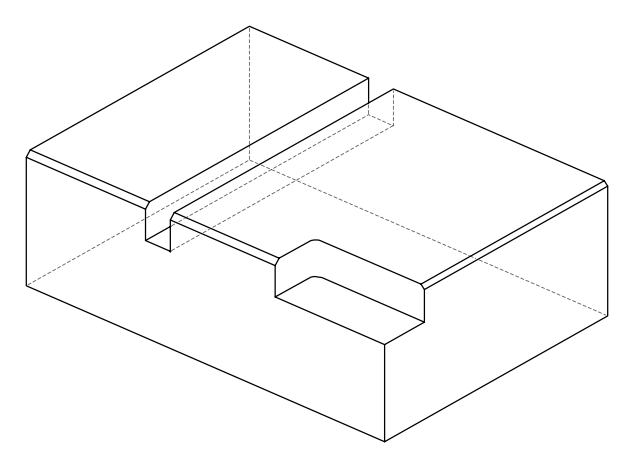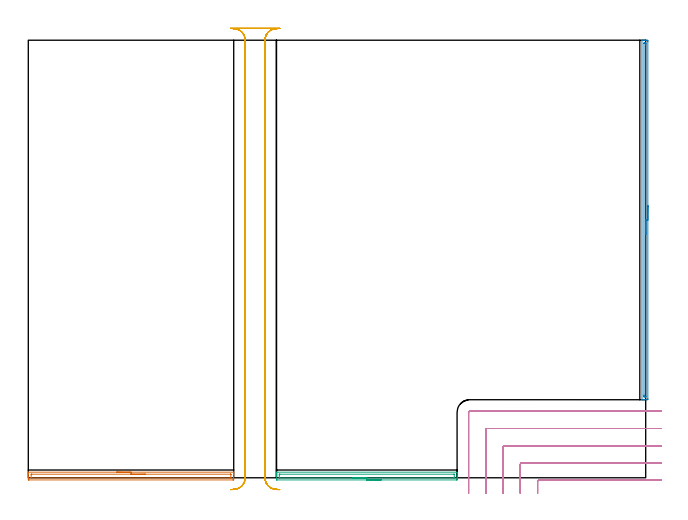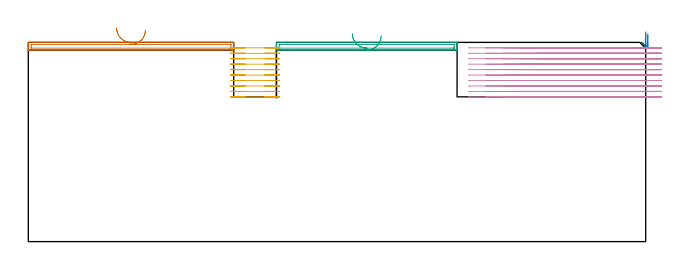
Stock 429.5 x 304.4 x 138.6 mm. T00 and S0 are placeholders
(PLAN: 5 operations, 1 tool changes, 39.6 min)
(1 AREA_MILL | FG_CHAMFER_SURFACE | UGT0205_001 | 2.48 min | 2133 mm3)
(2 AREA_MILL_1 | FG_CHAMFER_SURFACE_1 | UGT0205_001 | 4.16 min | 2125 mm3)
(3 AREA_MILL_2 | FG_CHAMFER_SURFACE_2 | UGT0205_001 | 2.2 min | 1941 mm3)
(4 MILL_CORNER_NOTCH_RECTANGULAR | CORNER_NOTCH_RECTANGULAR | NXT0201_012 | Follow Part, ap 4, ae 75% | 15.79 min | 269333 mm3)
(5 MILL_RECTANGULAR_SLOT | SLOT_RECTANGULAR | NXT0201_012 | Follow Part, ap 4, ae 75% | 15.01 min | 342540 mm3)
(TOOL UGT0205_001 | Chamfer Mill 20 x 3 x 45 deg. | D20 FL50 Z2)
(TOOL NXT0201_012 | ENDMILL 16mm [2P460-1600-NA 1630] | D16 FL38 Z6)
(OP 1 AREA_MILL)
G17 G21 G94 G90
T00 M6
G54
G17 G0 G90 X61.45 Y3.9 S1061 M3
G43 Z148.6 H0
G94 G1 X61.488 Z147.728 F250.
X61.602 Z146.863
X61.791 Z146.012
X62.053 Z145.18
X62.387 Z144.374
X62.79 Z143.6
X63.258 Z142.864
X63.79 Z142.172
X64.379 Z141.529
X65.022 Z140.939
X65.714 Z140.408
X66.45 Z139.94
X67.224 Z139.537
X68.03 Z139.203
X68.862 Z138.941
X69.714 Z138.752
X70.578 Z138.638
X71.45 Z138.6
X142.759
X142.89 Y3.905 Z138.595
X142.892 Y3.885 Z138.577
X142.9 Y3.584 Z138.283
Y3.098 Z137.797
Y2.526 Z137.221
Y0.472 Z135.17
Y-0.126 Z134.568
Y-0.711 Z133.984
X142.897 Y-1.01 Z133.685
X142.891 Y-1.491 Z133.205
X142.798 Y-1.494 Z133.203
X142.31 Y-1.5 Z133.2
X0.59
X0.102 Y-1.494 Z133.203
X0.009 Y-1.491 Z133.205
X0. Y-1.01 Z133.685
Y-0.711 Z133.984
Y-0.126 Z134.568
Y0.472 Z135.17
Y0.758 Z135.455
Y2.526 Z137.221
Y3.098 Z137.797
Y3.41 Z138.109
Y3.584 Z138.283
X0.008 Y3.885 Z138.577
X0.01 Y3.904 Z138.595
X0.141 Y3.9 Z138.6
X71.45
Y2.486 Z137.186
X140.569
X140.747 Y2.485 Z137.185
X140.836 Y2.483 Z137.183
X140.879 Y2.479 Z137.179
X140.89 Y2.477 Z137.177
X140.892 Y2.463 Z137.163
X140.897 Y2.371 Z137.071
X140.9 Y2.157 Z136.857
X140.899 Y0.39 Z135.09
X140.892 Y0.019 Z134.719
X140.89 Y-0.079 Z134.621
X140.846 Y-0.081 Z134.619
X140.74 Y-0.084 Z134.616
X140.528 Y-0.086 Z134.614
X140.487
X2.331
X2.153 Y-0.085 Z134.615
X2.064 Y-0.083 Z134.617
X2.021 Y-0.079 Z134.621
X2.01 Y-0.077 Z134.623
X2.008 Y-0.063 Z134.637
X2.003 Y0.029 Z134.729
X2. Y0.243 Z134.943
X2.001 Y2.01 Z136.71
X2.008 Y2.38 Z137.08
X2.01 Y2.479 Z137.179
X2.054 Y2.481 Z137.181
X2.16 Y2.484 Z137.184
X2.372 Y2.486 Z137.186
X2.413
X71.45
X72.322 Z137.224
X73.186 Z137.338
X74.038 Z137.526
X74.87 Z137.789
X75.676 Z138.123
X76.45 Z138.525
X77.186 Z138.994
X77.878 Z139.525
X78.521 Z140.115
X79.11 Z140.758
X79.642 Z141.45
X80.11 Z142.186
X80.513 Z142.959
X80.847 Z143.765
X81.109 Z144.597
X81.298 Z145.449
X81.412 Z146.314
X81.45 Z147.186
G0 Z148.6
M5
M2
(OP 2 AREA_MILL_1)
G17 G21 G94 G90
T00 M6
G54
G17 G0 G90 X431. Y189.35 S1061 M3
G43 Z148.6 H0
Z144.5
G94 G1 Y189.312 Z143.628 F250.
Y189.198 Z142.764
Y189.009 Z141.912
Y188.747 Z141.08
Y188.413 Z140.274
Y188.01 Z139.5
Y187.542 Z138.764
Y187.01 Z138.072
Y186.421 Z137.429
Y185.778 Z136.84
Y185.086 Z136.308
Y184.35 Z135.84
Y183.576 Z135.437
Y182.77 Z135.103
Y181.938 Z134.841
Y181.086 Z134.652
Y180.222 Z134.538
Y179.35 Z134.5
Y54.901
X430.998 Y54.588
X430.992 Y54.31 Z134.503
X430.692 Y54.3 Z134.802
X430.123 Z135.374
X429.821 Z135.675
X429.252 Z136.245
X428.95 Z136.546
X428.346 Z137.153
X427.811 Z137.688
X427.208 Z138.291
X427.113 Z138.386
X427.006 Z138.486
X426.999 Y54.301 Z138.492
X426.903 Y54.31 Z138.588
X426.9 Y54.455 Z138.6
Y304.245
X426.902 Y304.39 Z138.588
X427.005 Y304.398 Z138.487
X427.113 Y304.4 Z138.386
X427.208 Z138.291
X428.346 Z137.153
X428.95 Z136.546
X429.252 Z136.245
X429.821 Z135.675
X430.123 Z135.374
X430.692 Y304.396 Z134.802
X430.992 Y304.39 Z134.503
X430.998 Y304.112 Z134.5
X431. Y303.799
Y303.484
Y179.35
X429.586 Z135.914
X429.585 Y56.685 Z135.915
X429.582 Y56.36 Z135.918
X429.58 Y56.321 Z135.92
X429.578 Y56.31 Z135.922
X429.551 Y56.307 Z135.949
X429.451 Y56.303 Z136.049
X429.326 Y56.3 Z136.175
X428.95 Z136.55
X428.453 Y56.302 Z137.047
X428.347 Y56.307 Z137.153
X428.328 Y56.309 Z137.172
X428.321 Y56.343 Z137.179
X428.318 Y56.44 Z137.182
X428.316 Y56.685 Z137.184
X428.314 Y57.336 Z137.186
Y57.577
X428.315 Y302.015 Z137.185
X428.318 Y302.34 Z137.182
X428.32 Y302.379 Z137.18
X428.322 Y302.39 Z137.178
X428.349 Y302.393 Z137.151
X428.449 Y302.397 Z137.051
X428.574 Y302.4 Z136.926
X428.95 Z136.55
X429.447 Y302.398 Z136.053
X429.553 Y302.393 Z135.947
X429.572 Y302.391 Z135.928
X429.579 Y302.357 Z135.921
X429.582 Y302.26 Z135.918
X429.584 Y302.015 Z135.916
X429.586 Y301.364 Z135.914
Y301.123
Y179.35
Y178.478 Z135.952
Y177.614 Z136.066
Y176.762 Z136.255
Y175.93 Z136.517
Y175.124 Z136.851
Y174.35 Z137.254
Y173.614 Z137.723
Y172.922 Z138.254
Y172.279 Z138.843
Y171.69 Z139.486
Y171.158 Z140.178
Y170.69 Z140.914
Y170.287 Z141.688
Y169.953 Z142.494
Y169.691 Z143.326
Y169.502 Z144.178
Y169.388 Z145.043
Y169.35 Z145.914
G0 Z148.6
M5
M2
(OP 3 AREA_MILL_2)
G17 G21 G94 G90
T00 M6
G54
G17 G0 G90 X245.45 Y-1.5 S1061 M3
G43 Z148.6 H0
Z143.2
G94 G1 X245.412 Z142.328 F250.
X245.298 Z141.464
X245.109 Z140.612
X244.847 Z139.78
X244.513 Z138.974
X244.11 Z138.2
X243.642 Z137.464
X243.11 Z136.772
X242.521 Z136.129
X241.878 Z135.54
X241.186 Z135.008
X240.45 Z134.54
X239.676 Z134.137
X238.87 Z133.803
X238.038 Z133.541
X237.187 Z133.352
X236.322 Z133.238
X235.45 Z133.2
X173.168 Y-1.499 Z133.201
X172.681 Y-1.494 Z133.203
X172.608 Y-1.491 Z133.205
X172.6 Y-1.01 Z133.684
Y-0.69 Z134.005
Y-0.126 Z134.568
Y0.514 Z135.211
Y0.758 Z135.455
Y1.398 Z136.095
Y1.642 Z136.338
Y2.13 Z136.829
Y2.923 Z137.622
Y3.41 Z138.109
X172.601 Y3.631 Z138.33
X172.61 Y3.894 Z138.592
X172.723 Y3.9 Z138.6
X298.177
X298.29 Y3.894 Z138.592
X298.3 Y3.63 Z138.329
Y2.923 Z137.622
Y2.13 Z136.829
Y1.642 Z136.338
Y1.398 Z136.095
Y0.758 Z135.455
Y0.514 Z135.211
Y-0.126 Z134.568
Y-0.69 Z134.005
X298.297 Y-1.01 Z133.684
X298.292 Y-1.491 Z133.205
X298.219 Y-1.494 Z133.203
X297.732 Y-1.5 Z133.2
X235.45
Y-0.086 Z134.614
X174.906
X174.731 Y-0.084 Z134.616
X174.644 Y-0.081 Z134.619
X174.61 Y-0.078 Z134.622
X174.607 Y-0.051 Z134.649
X174.603 Y0.024 Z134.724
X174.6 Y0.218 Z134.918
Y1.987 Z136.687
X174.603 Y2.332 Z137.032
X174.607 Y2.43 Z137.13
X174.612 Y2.48 Z137.18
X174.63 Y2.481 Z137.181
X174.735 Y2.484 Z137.184
X174.947 Y2.486 Z137.186
X174.988
X295.994
X296.169 Y2.484 Z137.184
X296.256 Y2.481 Z137.181
X296.29 Y2.478 Z137.178
X296.293 Y2.451 Z137.151
X296.297 Y2.376 Z137.076
X296.3 Y2.182 Z136.882
Y0.413 Z135.113
X296.297 Y0.068 Z134.768
X296.293 Y-0.03 Z134.67
X296.288 Y-0.08 Z134.62
X296.27 Y-0.081 Z134.619
X296.165 Y-0.084 Z134.616
X295.953 Y-0.086 Z134.614
X295.912
X235.45
X234.578 Z134.652
X233.714 Z134.766
X232.862 Z134.955
X232.03 Z135.217
X231.224 Z135.551
X230.45 Z135.954
X229.714 Z136.423
X229.022 Z136.954
X228.379 Z137.543
X227.79 Z138.186
X227.259 Z138.878
X226.79 Z139.614
X226.387 Z140.388
X226.053 Z141.194
X225.791 Z142.026
X225.602 Z142.878
X225.488 Z143.743
X225.45 Z144.614
G0 Z148.6
M5
M2
(OP 4 MILL_CORNER_NOTCH_RECTANGULAR)
G17 G21 G94 G90
T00 M6
G54
G17 G0 G90 X440.317 Y-1.7 S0 M3
G43 Z148.6 H1
Z134.81
G94 G1 X437.317 F250.
X355.095 F500.
G3 X354.3 Y-2.495 R0.8
G1 Y-8.
Y-11. F250.
G0 Z148.6
X440.5 Y10.3
Z134.81
G1 X437.5
X343.095 F500.
G3 X342.3 Y9.505 R0.8
G1 Y-8.
Y-11. F250.
G0 Z148.6
X440.5 Y22.3
Z134.81
G1 X437.5
X331.095 F500.
G3 X330.3 Y21.505 R0.8
G1 Y-8.
Y-11. F250.
G0 Z148.6
X440.5 Y34.3
Z134.81
G1 X437.5
X319.096 F500.
G3 X318.3 Y33.504 R0.8
G1 Y-8.
Y-11. F250.
G0 Z148.6
X440.5 Y46.3
Z134.81
G1 X437.5
X307.096 F500.
G3 X306.3 Y45.504 R0.8
G1 Y-8.
Y-11. F250.
G0 Z148.6
X440.317 Y-1.7
Z131.02
G1 X437.317
X355.095 F500.
G3 X354.3 Y-2.495 R0.8
G1 Y-8.
Y-11. F250.
G0 Z148.6
X440.5 Y10.3
Z131.02
G1 X437.5
X343.095 F500.
G3 X342.3 Y9.505 R0.8
G1 Y-8.
Y-11. F250.
G0 Z148.6
X440.5 Y22.3
Z131.02
G1 X437.5
X331.095 F500.
G3 X330.3 Y21.505 R0.8
G1 Y-8.
Y-11. F250.
G0 Z148.6
X440.5 Y34.3
Z131.02
G1 X437.5
X319.096 F500.
G3 X318.3 Y33.504 R0.8
G1 Y-8.
Y-11. F250.
G0 Z148.6
X440.5 Y46.3
Z131.02
G1 X437.5
X307.096 F500.
G3 X306.3 Y45.504 R0.8
G1 Y-8.
Y-11. F250.
G0 Z148.6
X440.317 Y-1.7
Z127.23
G1 X437.317
X355.095 F500.
G3 X354.3 Y-2.495 R0.8
G1 Y-8.
Y-11. F250.
G0 Z148.6
X440.5 Y10.3
Z127.23
G1 X437.5
X343.095 F500.
G3 X342.3 Y9.505 R0.8
G1 Y-8.
Y-11. F250.
G0 Z148.6
X440.5 Y22.3
Z127.23
G1 X437.5
X331.095 F500.
G3 X330.3 Y21.505 R0.8
G1 Y-8.
Y-11. F250.
G0 Z148.6
X440.5 Y34.3
Z127.23
G1 X437.5
X319.096 F500.
G3 X318.3 Y33.504 R0.8
G1 Y-8.
Y-11. F250.
G0 Z148.6
X440.5 Y46.3
Z127.23
G1 X437.5
X307.096 F500.
G3 X306.3 Y45.504 R0.8
G1 Y-8.
Y-11. F250.
G0 Z148.6
X440.317 Y-1.7
Z123.44
G1 X437.317
X355.095 F500.
G3 X354.3 Y-2.495 R0.8
G1 Y-8.
Y-11. F250.
G0 Z148.6
X440.5 Y10.3
Z123.44
G1 X437.5
X343.095 F500.
G3 X342.3 Y9.505 R0.8
G1 Y-8.
Y-11. F250.
G0 Z148.6
X440.5 Y22.3
Z123.44
G1 X437.5
X331.095 F500.
G3 X330.3 Y21.505 R0.8
G1 Y-8.
Y-11. F250.
G0 Z148.6
X440.5 Y34.3
Z123.44
G1 X437.5
X319.096 F500.
G3 X318.3 Y33.504 R0.8
G1 Y-8.
Y-11. F250.
G0 Z148.6
X440.5 Y46.3
Z123.44
G1 X437.5
X307.096 F500.
G3 X306.3 Y45.504 R0.8
G1 Y-8.
Y-11. F250.
G0 Z148.6
X440.317 Y-1.7
Z119.65
G1 X437.317
X355.095 F500.
G3 X354.3 Y-2.495 R0.8
G1 Y-8.
Y-11. F250.
G0 Z148.6
X440.5 Y10.3
Z119.65
G1 X437.5
X343.095 F500.
G3 X342.3 Y9.505 R0.8
G1 Y-8.
Y-11. F250.
G0 Z148.6
X440.5 Y22.3
Z119.65
G1 X437.5
X331.095 F500.
G3 X330.3 Y21.505 R0.8
G1 Y-8.
Y-11. F250.
G0 Z148.6
X440.5 Y34.3
Z119.65
G1 X437.5
X319.096 F500.
G3 X318.3 Y33.504 R0.8
G1 Y-8.
Y-11. F250.
G0 Z148.6
X440.5 Y46.3
Z119.65
G1 X437.5
X307.096 F500.
G3 X306.3 Y45.504 R0.8
G1 Y-8.
Y-11. F250.
G0 Z148.6
X440.317 Y-1.7
Z115.86
G1 X437.317
X355.095 F500.
G3 X354.3 Y-2.495 R0.8
G1 Y-8.
Y-11. F250.
G0 Z148.6
X440.5 Y10.3
Z115.86
G1 X437.5
X343.095 F500.
G3 X342.3 Y9.505 R0.8
G1 Y-8.
Y-11. F250.
G0 Z148.6
X440.5 Y22.3
Z115.86
G1 X437.5
X331.095 F500.
G3 X330.3 Y21.505 R0.8
G1 Y-8.
Y-11. F250.
G0 Z148.6
X440.5 Y34.3
Z115.86
G1 X437.5
X319.096 F500.
G3 X318.3 Y33.504 R0.8
G1 Y-8.
Y-11. F250.
G0 Z148.6
X440.5 Y46.3
Z115.86
G1 X437.5
X307.096 F500.
G3 X306.3 Y45.504 R0.8
G1 Y-8.
Y-11. F250.
G0 Z148.6
X440.317 Y-1.7
Z112.07
G1 X437.317
X355.095 F500.
G3 X354.3 Y-2.495 R0.8
G1 Y-8.
Y-11. F250.
G0 Z148.6
X440.5 Y10.3
Z112.07
G1 X437.5
X343.095 F500.
G3 X342.3 Y9.505 R0.8
G1 Y-8.
Y-11. F250.
G0 Z148.6
X440.5 Y22.3
Z112.07
G1 X437.5
X331.095 F500.
G3 X330.3 Y21.505 R0.8
G1 Y-8.
Y-11. F250.
G0 Z148.6
X440.5 Y34.3
Z112.07
G1 X437.5
X319.096 F500.
G3 X318.3 Y33.504 R0.8
G1 Y-8.
Y-11. F250.
G0 Z148.6
X440.5 Y46.3
Z112.07
G1 X437.5
X307.096 F500.
G3 X306.3 Y45.504 R0.8
G1 Y-8.
Y-11. F250.
G0 Z148.6
X440.317 Y-1.7
Z108.28
G1 X437.317
X355.095 F500.
G3 X354.3 Y-2.495 R0.8
G1 Y-8.
Y-11. F250.
G0 Z148.6
X440.5 Y10.3
Z108.28
G1 X437.5
X343.095 F500.
G3 X342.3 Y9.505 R0.8
G1 Y-8.
Y-11. F250.
G0 Z148.6
X440.5 Y22.3
Z108.28
G1 X437.5
X331.095 F500.
G3 X330.3 Y21.505 R0.8
G1 Y-8.
Y-11. F250.
G0 Z148.6
X440.5 Y34.3
Z108.28
G1 X437.5
X319.096 F500.
G3 X318.3 Y33.504 R0.8
G1 Y-8.
Y-11. F250.
G0 Z148.6
X440.5 Y46.3
Z108.28
G1 X437.5
X307.096 F500.
G3 X306.3 Y45.504 R0.8
G1 Y-8.
Y-11. F250.
G0 Z148.6
X440.317 Y-1.7
Z104.49
G1 X437.317
X355.095 F500.
G3 X354.3 Y-2.495 R0.8
G1 Y-8.
Y-11. F250.
G0 Z148.6
X440.5 Y10.3
Z104.49
G1 X437.5
X343.095 F500.
G3 X342.3 Y9.505 R0.8
G1 Y-8.
Y-11. F250.
G0 Z148.6
X440.5 Y22.3
Z104.49
G1 X437.5
X331.095 F500.
G3 X330.3 Y21.505 R0.8
G1 Y-8.
Y-11. F250.
G0 Z148.6
X440.5 Y34.3
Z104.49
G1 X437.5
X319.096 F500.
G3 X318.3 Y33.504 R0.8
G1 Y-8.
Y-11. F250.
G0 Z148.6
X440.5 Y46.3
Z104.49
G1 X437.5
X307.096 F500.
G3 X306.3 Y45.504 R0.8
G1 Y-8.
Y-11. F250.
G0 Z148.6
X440.317 Y-1.7
Z100.7
G1 X437.317
X355.095 F500.
G3 X354.3 Y-2.495 R0.8
G1 Y-8.
Y-11. F250.
G0 Z148.6
X440.5 Y10.3
Z100.7
G1 X437.5
X343.095 F500.
G3 X342.3 Y9.505 R0.8
G1 Y-8.
Y-11. F250.
G0 Z148.6
X440.5 Y22.3
Z100.7
G1 X437.5
X331.095 F500.
G3 X330.3 Y21.505 R0.8
G1 Y-8.
Y-11. F250.
G0 Z148.6
X440.5 Y34.3
Z100.7
G1 X437.5
X319.096 F500.
G3 X318.3 Y33.504 R0.8
G1 Y-8.
Y-11. F250.
G0 Z148.6
X440.5 Y46.3
Z100.7
G1 X437.5
X307.096 F500.
G3 X306.3 Y45.504 R0.8
G1 Y-8.
Y-11. F250.
G0 Z148.6
M5
M2
(OP 5 MILL_RECTANGULAR_SLOT)
G17 G21 G94 G90
T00 M6
G54
G17 G0 G90 X174.065 Y-8.417 S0 M3
G43 Z148.6 H1
Z134.81
G94 G1 X171.117 Y-7.861 F250.
G2 X164.6 Y0. R8. F500.
G1 Y304.4
G2 X171.908 Y312.37 R8.
G1 X174.897 Y312.63 F250.
X140.603
X143.592 Y312.37
G2 X150.9 Y304.4 R8. F500.
G1 Y0.
G2 X144.345 Y-7.868 R8.
G1 X141.394 Y-8.41 F250.
G0 X174.897 Y-8.23 Z131.02
G1 X171.908 Y-7.97
G2 X164.6 Y0. R8. F500.
G1 Y304.4
G2 X171.908 Y312.37 R8.
G1 X174.897 Y312.63 F250.
X140.603
X143.592 Y312.37
G2 X150.9 Y304.4 R8. F500.
G1 Y0.
G2 X143.592 Y-7.97 R8.
G1 X140.603 Y-8.23 F250.
G0 X174.897 Z127.23
G1 X171.908 Y-7.97
G2 X164.6 Y0. R8. F500.
G1 Y304.4
G2 X171.908 Y312.37 R8.
G1 X174.897 Y312.63 F250.
X140.603
X143.592 Y312.37
G2 X150.9 Y304.4 R8. F500.
G1 Y0.
G2 X143.592 Y-7.97 R8.
G1 X140.603 Y-8.23 F250.
G0 X174.897 Z123.44
G1 X171.908 Y-7.97
G2 X164.6 Y0. R8. F500.
G1 Y304.4
G2 X171.908 Y312.37 R8.
G1 X174.897 Y312.63 F250.
X140.603
X143.592 Y312.37
G2 X150.9 Y304.4 R8. F500.
G1 Y0.
G2 X143.592 Y-7.97 R8.
G1 X140.603 Y-8.23 F250.
G0 X174.897 Z119.65
G1 X171.908 Y-7.97
G2 X164.6 Y0. R8. F500.
G1 Y304.4
G2 X171.908 Y312.37 R8.
G1 X174.897 Y312.63 F250.
X140.603
X143.592 Y312.37
G2 X150.9 Y304.4 R8. F500.
G1 Y0.
G2 X143.592 Y-7.97 R8.
G1 X140.603 Y-8.23 F250.
G0 X174.897 Z115.86
G1 X171.908 Y-7.97
G2 X164.6 Y0. R8. F500.
G1 Y304.4
G2 X171.908 Y312.37 R8.
G1 X174.897 Y312.63 F250.
X140.603
X143.592 Y312.37
G2 X150.9 Y304.4 R8. F500.
G1 Y0.
G2 X143.592 Y-7.97 R8.
G1 X140.603 Y-8.23 F250.
G0 X174.897 Z112.07
G1 X171.908 Y-7.97
G2 X164.6 Y0. R8. F500.
G1 Y304.4
G2 X171.908 Y312.37 R8.
G1 X174.897 Y312.63 F250.
X140.603
X143.592 Y312.37
G2 X150.9 Y304.4 R8. F500.
G1 Y0.
G2 X143.592 Y-7.97 R8.
G1 X140.603 Y-8.23 F250.
G0 X174.897 Z108.28
G1 X171.908 Y-7.97
G2 X164.6 Y0. R8. F500.
G1 Y304.4
G2 X171.908 Y312.37 R8.
G1 X174.897 Y312.63 F250.
X140.603
X143.592 Y312.37
G2 X150.9 Y304.4 R8. F500.
G1 Y0.
G2 X143.592 Y-7.97 R8.
G1 X140.603 Y-8.23 F250.
G0 X174.897 Z104.49
G1 X171.908 Y-7.97
G2 X164.6 Y0. R8. F500.
G1 Y304.4
G2 X171.908 Y312.37 R8.
G1 X174.897 Y312.63 F250.
X140.603
X143.592 Y312.37
G2 X150.9 Y304.4 R8. F500.
G1 Y0.
G2 X143.592 Y-7.97 R8.
G1 X140.603 Y-8.23 F250.
G0 X174.897 Z100.7
G1 X171.908 Y-7.97
G2 X164.6 Y0. R8. F500.
G1 Y304.4
G2 X171.908 Y312.37 R8.
G1 X174.897 Y312.63 F250.
X140.603
X143.592 Y312.37
G2 X150.9 Y304.4 R8. F500.
G1 Y0.
G2 X143.592 Y-7.97 R8.
G1 X140.603 Y-8.23 F250.
G0 Z148.6
M5
M2
